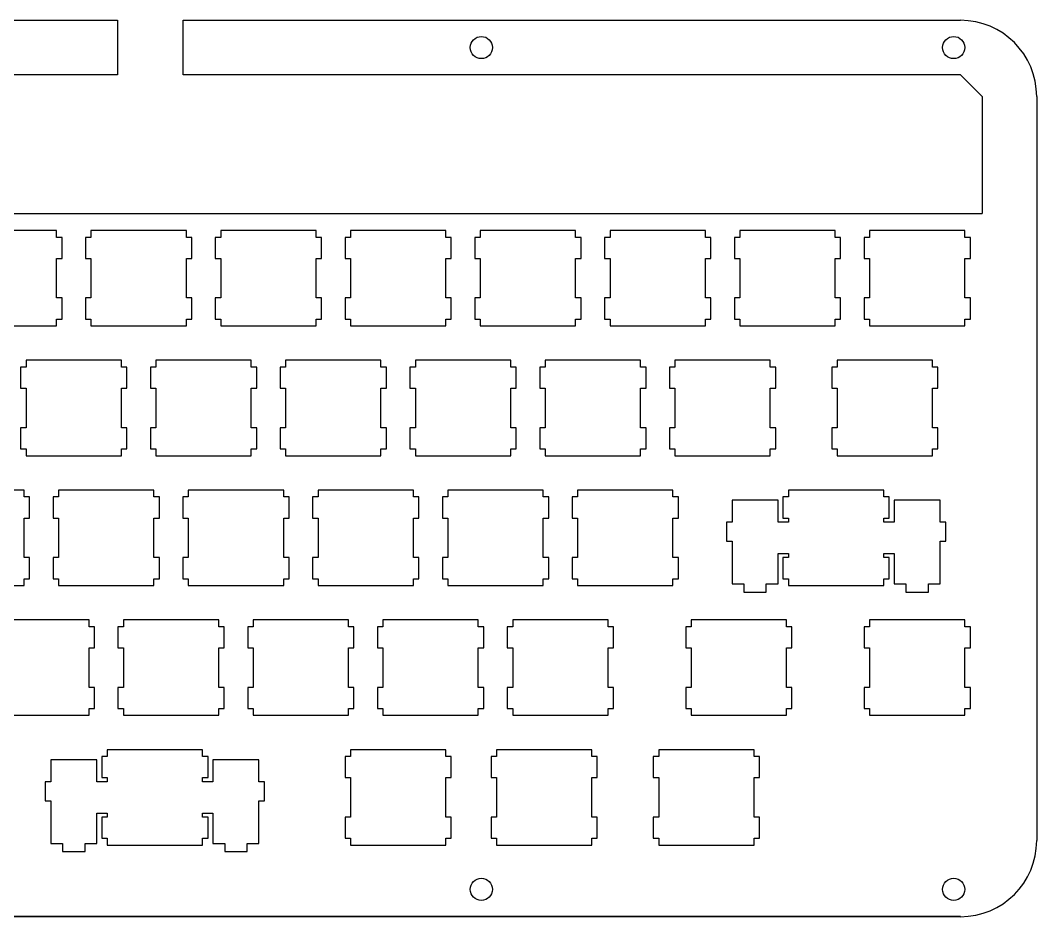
# Model space of a CAD drawing. Header units: millimetres. Extents: x 36 to 338, y -346 to -215.
# Drawn here: x 189 to 338.2, y -346.5 to -214.9 of the extents above; entities that cross this region are included whole.
import ezdxf

# ---------------------------------------------------------------- set-up
doc = ezdxf.new("R2010")
doc.units = ezdxf.units.MM
doc.header["$MEASUREMENT"] = 0

msp = doc.modelspace()

# ---------------------------------------------------------------- linework, layer by layer
at = {"linetype": 'Continuous'}
for p, q in [((47.62, -214.89), (203.27, -214.89)), ((203.27, -214.89), (203.27, -222.89)), ((212.89, -222.89), (212.89, -214.89)), ((212.89, -214.89), (327.02, -214.89)), ((203.27, -222.89), (47.62, -222.89)), ((327.02, -222.89), (212.89, -222.89)), ((327.02, -222.89), (212.89, -222.89)), ((327.02, -222.89), (330.2, -226.07)), ((330.2, -226.07), (327.02, -222.89)), ((338.2, -226.07), (338.2, -335.29)), ((338.2, -226.07), (338.2, -335.29)), ((47.62, -346.46), (327.02, -346.46)), ((327.02, -346.46), (47.62, -346.46))]:
    msp.add_line(p, q, dxfattribs=at)
for q in [(330.2, -226.07), (330.2, -243.23)]:
    msp.add_line((330.2, -226.07), q)
at = {"color": 0}
for p, q in [((44.45, -243.23), (330.2, -243.23)), ((194.32, -245.75), (180.32, -245.75)), ((194.32, -246.75), (194.32, -245.75)), ((199.37, -245.75), (199.37, -246.75)), ((213.37, -245.75), (199.37, -245.75)), ((213.37, -246.75), (213.37, -245.75)), ((218.42, -245.75), (218.42, -246.75)), ((232.42, -245.75), (218.42, -245.75)), ((232.42, -246.75), (232.42, -245.75)), ((237.47, -245.75), (237.47, -246.75)), ((251.47, -245.75), (237.47, -245.75)), ((251.47, -246.75), (251.47, -245.75)), ((256.52, -245.75), (256.52, -246.75)), ((270.52, -245.75), (256.52, -245.75)), ((270.52, -246.75), (270.52, -245.75)), ((275.57, -245.75), (275.57, -246.75)), ((289.57, -245.75), (275.57, -245.75)), ((289.57, -246.75), (289.57, -245.75)), ((294.62, -245.75), (294.62, -246.75)), ((308.62, -245.75), (294.62, -245.75)), ((308.62, -246.75), (308.62, -245.75)), ((313.67, -245.75), (313.67, -246.75)), ((327.67, -245.75), (313.67, -245.75)), ((327.67, -246.75), (327.67, -245.75)), ((195.12, -246.75), (194.32, -246.75)), ((195.12, -249.85), (195.12, -246.75)), ((199.37, -246.75), (198.57, -246.75)), ((198.57, -246.75), (198.57, -249.85)), ((214.17, -246.75), (213.37, -246.75)), ((214.17, -249.85), (214.17, -246.75)), ((218.42, -246.75), (217.62, -246.75)), ((217.62, -246.75), (217.62, -249.85)), ((233.22, -246.75), (232.42, -246.75)), ((233.22, -249.85), (233.22, -246.75)), ((237.47, -246.75), (236.67, -246.75)), ((236.67, -246.75), (236.67, -249.85)), ((252.27, -246.75), (251.47, -246.75)), ((252.27, -249.85), (252.27, -246.75)), ((256.52, -246.75), (255.72, -246.75)), ((255.72, -246.75), (255.72, -249.85)), ((271.32, -246.75), (270.52, -246.75)), ((271.32, -249.85), (271.32, -246.75)), ((275.57, -246.75), (274.77, -246.75)), ((274.77, -246.75), (274.77, -249.85)), ((290.37, -246.75), (289.57, -246.75)), ((290.37, -249.85), (290.37, -246.75)), ((294.62, -246.75), (293.82, -246.75)), ((293.82, -246.75), (293.82, -249.85)), ((309.42, -246.75), (308.62, -246.75)), ((309.42, -249.85), (309.42, -246.75)), ((313.67, -246.75), (312.87, -246.75)), ((312.87, -246.75), (312.87, -249.85)), ((328.47, -246.75), (327.67, -246.75)), ((328.47, -249.85), (328.47, -246.75)), ((194.32, -255.65), (194.32, -249.85)), ((194.32, -249.85), (195.12, -249.85)), ((198.57, -249.85), (199.37, -249.85)), ((199.37, -249.85), (199.37, -255.65)), ((213.37, -255.65), (213.37, -249.85)), ((213.37, -249.85), (214.17, -249.85)), ((217.62, -249.85), (218.42, -249.85)), ((218.42, -249.85), (218.42, -255.65)), ((232.42, -255.65), (232.42, -249.85)), ((232.42, -249.85), (233.22, -249.85)), ((236.67, -249.85), (237.47, -249.85)), ((237.47, -249.85), (237.47, -255.65)), ((251.47, -255.65), (251.47, -249.85)), ((251.47, -249.85), (252.27, -249.85)), ((255.72, -249.85), (256.52, -249.85)), ((256.52, -249.85), (256.52, -255.65)), ((270.52, -255.65), (270.52, -249.85)), ((270.52, -249.85), (271.32, -249.85)), ((274.77, -249.85), (275.57, -249.85)), ((275.57, -249.85), (275.57, -255.65)), ((289.57, -255.65), (289.57, -249.85)), ((289.57, -249.85), (290.37, -249.85)), ((293.82, -249.85), (294.62, -249.85)), ((294.62, -249.85), (294.62, -255.65)), ((308.62, -255.65), (308.62, -249.85)), ((308.62, -249.85), (309.42, -249.85)), ((312.87, -249.85), (313.67, -249.85)), ((313.67, -249.85), (313.67, -255.65)), ((327.67, -255.65), (327.67, -249.85)), ((327.67, -249.85), (328.47, -249.85)), ((195.12, -255.65), (194.32, -255.65)), ((195.12, -258.75), (195.12, -255.65)), ((199.37, -255.65), (198.57, -255.65)), ((198.57, -255.65), (198.57, -258.75)), ((214.17, -255.65), (213.37, -255.65)), ((214.17, -258.75), (214.17, -255.65)), ((218.42, -255.65), (217.62, -255.65)), ((217.62, -255.65), (217.62, -258.75)), ((233.22, -255.65), (232.42, -255.65)), ((233.22, -258.75), (233.22, -255.65)), ((237.47, -255.65), (236.67, -255.65)), ((236.67, -255.65), (236.67, -258.75)), ((252.27, -255.65), (251.47, -255.65)), ((252.27, -258.75), (252.27, -255.65)), ((256.52, -255.65), (255.72, -255.65)), ((255.72, -255.65), (255.72, -258.75)), ((271.32, -255.65), (270.52, -255.65)), ((271.32, -258.75), (271.32, -255.65)), ((275.57, -255.65), (274.77, -255.65)), ((274.77, -255.65), (274.77, -258.75)), ((290.37, -255.65), (289.57, -255.65)), ((290.37, -258.75), (290.37, -255.65)), ((294.62, -255.65), (293.82, -255.65)), ((293.82, -255.65), (293.82, -258.75)), ((309.42, -255.65), (308.62, -255.65)), ((309.42, -258.75), (309.42, -255.65)), ((313.67, -255.65), (312.87, -255.65)), ((312.87, -255.65), (312.87, -258.75)), ((328.47, -255.65), (327.67, -255.65)), ((328.47, -258.75), (328.47, -255.65)), ((194.32, -259.75), (194.32, -258.75)), ((194.32, -258.75), (195.12, -258.75)), ((198.57, -258.75), (199.37, -258.75)), ((199.37, -258.75), (199.37, -259.75)), ((213.37, -259.75), (213.37, -258.75)), ((213.37, -258.75), (214.17, -258.75)), ((217.62, -258.75), (218.42, -258.75)), ((218.42, -258.75), (218.42, -259.75)), ((232.42, -259.75), (232.42, -258.75)), ((232.42, -258.75), (233.22, -258.75)), ((236.67, -258.75), (237.47, -258.75)), ((237.47, -258.75), (237.47, -259.75)), ((251.47, -259.75), (251.47, -258.75)), ((251.47, -258.75), (252.27, -258.75)), ((255.72, -258.75), (256.52, -258.75)), ((256.52, -258.75), (256.52, -259.75)), ((270.52, -259.75), (270.52, -258.75)), ((270.52, -258.75), (271.32, -258.75)), ((274.77, -258.75), (275.57, -258.75)), ((275.57, -258.75), (275.57, -259.75)), ((289.57, -259.75), (289.57, -258.75)), ((289.57, -258.75), (290.37, -258.75)), ((293.82, -258.75), (294.62, -258.75)), ((294.62, -258.75), (294.62, -259.75)), ((308.62, -259.75), (308.62, -258.75)), ((308.62, -258.75), (309.42, -258.75)), ((312.87, -258.75), (313.67, -258.75)), ((313.67, -258.75), (313.67, -259.75)), ((327.67, -259.75), (327.67, -258.75)), ((327.67, -258.75), (328.47, -258.75)), ((180.32, -259.75), (194.32, -259.75)), ((199.37, -259.75), (213.37, -259.75)), ((218.42, -259.75), (232.42, -259.75)), ((237.47, -259.75), (251.47, -259.75)), ((256.52, -259.75), (270.52, -259.75)), ((275.57, -259.75), (289.57, -259.75)), ((294.62, -259.75), (308.62, -259.75)), ((313.67, -259.75), (327.67, -259.75)), ((189.85, -264.8), (189.85, -265.8)), ((203.84, -264.8), (189.85, -264.8)), ((203.84, -265.8), (203.84, -264.8)), ((208.9, -264.8), (208.9, -265.8)), ((222.89, -264.8), (208.9, -264.8)), ((222.89, -265.8), (222.89, -264.8)), ((227.95, -264.8), (227.95, -265.8)), ((241.94, -264.8), (227.95, -264.8)), ((241.94, -265.8), (241.94, -264.8)), ((247, -264.8), (247, -265.8)), ((260.99, -264.8), (247, -264.8)), ((260.99, -265.8), (260.99, -264.8)), ((266.05, -264.8), (266.05, -265.8)), ((280.04, -264.8), (266.05, -264.8)), ((280.04, -265.8), (280.04, -264.8)), ((285.1, -264.8), (285.1, -265.8)), ((299.09, -264.8), (285.1, -264.8)), ((299.09, -265.8), (299.09, -264.8)), ((308.91, -264.8), (308.91, -265.8)), ((322.91, -264.8), (308.91, -264.8)), ((322.91, -265.8), (322.91, -264.8)), ((189.85, -265.8), (189.04, -265.8)), ((189.04, -265.8), (189.04, -268.9)), ((204.65, -265.8), (203.84, -265.8)), ((204.65, -268.9), (204.65, -265.8)), ((208.9, -265.8), (208.09, -265.8)), ((208.09, -265.8), (208.09, -268.9)), ((223.7, -265.8), (222.89, -265.8)), ((223.7, -268.9), (223.7, -265.8)), ((227.95, -265.8), (227.14, -265.8)), ((227.14, -265.8), (227.14, -268.9)), ((242.75, -265.8), (241.94, -265.8)), ((242.75, -268.9), (242.75, -265.8)), ((247, -265.8), (246.19, -265.8)), ((246.19, -265.8), (246.19, -268.9)), ((261.8, -265.8), (260.99, -265.8)), ((261.8, -268.9), (261.8, -265.8)), ((266.05, -265.8), (265.24, -265.8)), ((265.24, -265.8), (265.24, -268.9)), ((280.85, -265.8), (280.04, -265.8)), ((280.85, -268.9), (280.85, -265.8)), ((285.1, -265.8), (284.29, -265.8)), ((284.29, -265.8), (284.29, -268.9)), ((299.9, -265.8), (299.09, -265.8)), ((299.9, -268.9), (299.9, -265.8)), ((308.91, -265.8), (308.11, -265.8)), ((308.11, -265.8), (308.11, -268.9)), ((323.71, -265.8), (322.91, -265.8)), ((323.71, -268.9), (323.71, -265.8)), ((189.04, -268.9), (189.85, -268.9)), ((189.85, -268.9), (189.85, -274.7)), ((203.84, -274.7), (203.84, -268.9)), ((203.84, -268.9), (204.65, -268.9)), ((208.09, -268.9), (208.9, -268.9)), ((208.9, -268.9), (208.9, -274.7)), ((222.89, -274.7), (222.89, -268.9)), ((222.89, -268.9), (223.7, -268.9)), ((227.14, -268.9), (227.95, -268.9)), ((227.95, -268.9), (227.95, -274.7)), ((241.94, -274.7), (241.94, -268.9)), ((241.94, -268.9), (242.75, -268.9)), ((246.19, -268.9), (247, -268.9)), ((247, -268.9), (247, -274.7)), ((260.99, -274.7), (260.99, -268.9)), ((260.99, -268.9), (261.8, -268.9)), ((265.24, -268.9), (266.05, -268.9)), ((266.05, -268.9), (266.05, -274.7)), ((280.04, -274.7), (280.04, -268.9)), ((280.04, -268.9), (280.85, -268.9)), ((284.29, -268.9), (285.1, -268.9)), ((285.1, -268.9), (285.1, -274.7)), ((299.09, -274.7), (299.09, -268.9)), ((299.09, -268.9), (299.9, -268.9)), ((308.11, -268.9), (308.91, -268.9)), ((308.91, -268.9), (308.91, -274.7)), ((322.91, -274.7), (322.91, -268.9)), ((322.91, -268.9), (323.71, -268.9)), ((189.85, -274.7), (189.04, -274.7)), ((189.04, -274.7), (189.04, -277.8)), ((204.65, -274.7), (203.84, -274.7)), ((204.65, -277.8), (204.65, -274.7)), ((208.9, -274.7), (208.09, -274.7)), ((208.09, -274.7), (208.09, -277.8)), ((223.7, -274.7), (222.89, -274.7)), ((223.7, -277.8), (223.7, -274.7)), ((227.95, -274.7), (227.14, -274.7)), ((227.14, -274.7), (227.14, -277.8)), ((242.75, -274.7), (241.94, -274.7)), ((242.75, -277.8), (242.75, -274.7)), ((247, -274.7), (246.19, -274.7)), ((246.19, -274.7), (246.19, -277.8)), ((261.8, -274.7), (260.99, -274.7)), ((261.8, -277.8), (261.8, -274.7)), ((266.05, -274.7), (265.24, -274.7)), ((265.24, -274.7), (265.24, -277.8)), ((280.85, -274.7), (280.04, -274.7)), ((280.85, -277.8), (280.85, -274.7)), ((285.1, -274.7), (284.29, -274.7)), ((284.29, -274.7), (284.29, -277.8)), ((299.9, -274.7), (299.09, -274.7)), ((299.9, -277.8), (299.9, -274.7)), ((308.91, -274.7), (308.11, -274.7)), ((308.11, -274.7), (308.11, -277.8)), ((323.71, -274.7), (322.91, -274.7)), ((323.71, -277.8), (323.71, -274.7)), ((189.04, -277.8), (189.85, -277.8)), ((189.85, -277.8), (189.85, -278.8)), ((189.85, -278.8), (203.84, -278.8)), ((203.84, -278.8), (203.84, -277.8)), ((203.84, -277.8), (204.65, -277.8)), ((208.09, -277.8), (208.9, -277.8)), ((208.9, -277.8), (208.9, -278.8)), ((208.9, -278.8), (222.89, -278.8)), ((222.89, -278.8), (222.89, -277.8)), ((222.89, -277.8), (223.7, -277.8)), ((227.14, -277.8), (227.95, -277.8)), ((227.95, -277.8), (227.95, -278.8)), ((227.95, -278.8), (241.94, -278.8)), ((241.94, -278.8), (241.94, -277.8)), ((241.94, -277.8), (242.75, -277.8)), ((246.19, -277.8), (247, -277.8)), ((247, -277.8), (247, -278.8)), ((247, -278.8), (260.99, -278.8)), ((260.99, -278.8), (260.99, -277.8)), ((260.99, -277.8), (261.8, -277.8)), ((265.24, -277.8), (266.05, -277.8)), ((266.05, -277.8), (266.05, -278.8)), ((266.05, -278.8), (280.04, -278.8)), ((280.04, -278.8), (280.04, -277.8)), ((280.04, -277.8), (280.85, -277.8)), ((284.29, -277.8), (285.1, -277.8)), ((285.1, -277.8), (285.1, -278.8)), ((285.1, -278.8), (299.09, -278.8)), ((299.09, -278.8), (299.09, -277.8)), ((299.09, -277.8), (299.9, -277.8)), ((308.11, -277.8), (308.91, -277.8)), ((308.91, -277.8), (308.91, -278.8)), ((308.91, -278.8), (322.91, -278.8)), ((322.91, -278.8), (322.91, -277.8)), ((322.91, -277.8), (323.71, -277.8)), ((189.56, -283.85), (175.56, -283.85)), ((189.56, -284.85), (189.56, -283.85)), ((190.36, -284.85), (189.56, -284.85)), ((190.36, -287.95), (190.36, -284.85)), ((194.61, -284.85), (193.81, -284.85)), ((193.81, -284.85), (193.81, -287.95)), ((194.61, -283.85), (194.61, -284.85)), ((208.61, -283.85), (194.61, -283.85)), ((208.61, -284.85), (208.61, -283.85)), ((209.41, -284.85), (208.61, -284.85)), ((209.41, -287.95), (209.41, -284.85)), ((213.66, -284.85), (212.86, -284.85)), ((212.86, -284.85), (212.86, -287.95)), ((213.66, -283.85), (213.66, -284.85)), ((227.66, -283.85), (213.66, -283.85)), ((227.66, -284.85), (227.66, -283.85)), ((228.46, -284.85), (227.66, -284.85)), ((228.46, -287.95), (228.46, -284.85)), ((232.71, -284.85), (231.91, -284.85)), ((231.91, -284.85), (231.91, -287.95)), ((232.71, -283.85), (232.71, -284.85)), ((246.71, -283.85), (232.71, -283.85)), ((246.71, -284.85), (246.71, -283.85)), ((247.51, -284.85), (246.71, -284.85)), ((247.51, -287.95), (247.51, -284.85)), ((251.76, -284.85), (250.96, -284.85)), ((250.96, -284.85), (250.96, -287.95)), ((251.76, -283.85), (251.76, -284.85)), ((265.76, -283.85), (251.76, -283.85)), ((265.76, -284.85), (265.76, -283.85)), ((266.56, -284.85), (265.76, -284.85)), ((266.56, -287.95), (266.56, -284.85)), ((270.81, -284.85), (270.01, -284.85)), ((270.01, -284.85), (270.01, -287.95)), ((270.81, -283.85), (270.81, -284.85)), ((284.81, -283.85), (270.81, -283.85)), ((284.81, -284.85), (284.81, -283.85)), ((285.61, -284.85), (284.81, -284.85)), ((285.61, -287.95), (285.61, -284.85)), ((301.76, -284.85), (300.96, -284.85)), ((300.96, -284.85), (300.96, -287.95)), ((301.76, -283.85), (301.76, -284.85)), ((315.76, -283.85), (301.76, -283.85)), ((315.76, -284.85), (315.76, -283.85)), ((316.56, -284.85), (315.76, -284.85)), ((316.56, -287.95), (316.56, -284.85)), ((300.24, -285.32), (293.49, -285.32)), ((293.49, -285.32), (293.49, -288.55)), ((300.24, -288.55), (300.24, -285.32)), ((324.04, -285.32), (317.29, -285.32)), ((317.29, -285.32), (317.29, -288.55)), ((324.04, -288.55), (324.04, -285.32)), ((189.56, -293.75), (189.56, -287.95)), ((189.56, -287.95), (190.36, -287.95)), ((193.81, -287.95), (194.61, -287.95)), ((194.61, -287.95), (194.61, -293.75)), ((208.61, -293.75), (208.61, -287.95)), ((208.61, -287.95), (209.41, -287.95)), ((212.86, -287.95), (213.66, -287.95)), ((213.66, -287.95), (213.66, -293.75)), ((227.66, -293.75), (227.66, -287.95)), ((227.66, -287.95), (228.46, -287.95)), ((231.91, -287.95), (232.71, -287.95)), ((232.71, -287.95), (232.71, -293.75)), ((246.71, -293.75), (246.71, -287.95)), ((246.71, -287.95), (247.51, -287.95)), ((250.96, -287.95), (251.76, -287.95)), ((251.76, -287.95), (251.76, -293.75)), ((265.76, -293.75), (265.76, -287.95)), ((265.76, -287.95), (266.56, -287.95)), ((270.01, -287.95), (270.81, -287.95)), ((270.81, -287.95), (270.81, -293.75)), ((284.81, -293.75), (284.81, -287.95)), ((284.81, -287.95), (285.61, -287.95)), ((300.96, -287.95), (301.76, -287.95)), ((301.76, -287.95), (301.76, -288.55)), ((315.76, -288.55), (315.76, -287.95)), ((315.76, -287.95), (316.56, -287.95)), ((293.49, -288.55), (292.66, -288.55)), ((292.66, -288.55), (292.66, -291.35)), ((301.76, -288.55), (300.24, -288.55)), ((317.29, -288.55), (315.76, -288.55)), ((324.86, -288.55), (324.04, -288.55)), ((324.86, -291.35), (324.86, -288.55)), ((292.66, -291.35), (293.49, -291.35)), ((293.49, -291.35), (293.49, -297.62)), ((324.04, -297.62), (324.04, -291.35)), ((324.04, -291.35), (324.86, -291.35)), ((190.36, -293.75), (189.56, -293.75)), ((190.36, -296.85), (190.36, -293.75)), ((194.61, -293.75), (193.81, -293.75)), ((193.81, -293.75), (193.81, -296.85)), ((209.41, -293.75), (208.61, -293.75)), ((209.41, -296.85), (209.41, -293.75)), ((213.66, -293.75), (212.86, -293.75)), ((212.86, -293.75), (212.86, -296.85)), ((228.46, -293.75), (227.66, -293.75)), ((228.46, -296.85), (228.46, -293.75)), ((232.71, -293.75), (231.91, -293.75)), ((231.91, -293.75), (231.91, -296.85)), ((247.51, -293.75), (246.71, -293.75)), ((247.51, -296.85), (247.51, -293.75)), ((251.76, -293.75), (250.96, -293.75)), ((250.96, -293.75), (250.96, -296.85)), ((266.56, -293.75), (265.76, -293.75)), ((266.56, -296.85), (266.56, -293.75)), ((270.81, -293.75), (270.01, -293.75)), ((270.01, -293.75), (270.01, -296.85)), ((285.61, -293.75), (284.81, -293.75)), ((285.61, -296.85), (285.61, -293.75)), ((300.24, -297.62), (300.24, -293.15)), ((300.24, -293.15), (301.76, -293.15)), ((301.76, -293.75), (300.96, -293.75)), ((300.96, -293.75), (300.96, -296.85)), ((301.76, -293.15), (301.76, -293.75)), ((315.76, -293.75), (315.76, -293.15)), ((315.76, -293.15), (317.29, -293.15)), ((316.56, -293.75), (315.76, -293.75)), ((316.56, -296.85), (316.56, -293.75)), ((317.29, -293.15), (317.29, -297.62)), ((189.56, -297.85), (189.56, -296.85)), ((189.56, -296.85), (190.36, -296.85)), ((193.81, -296.85), (194.61, -296.85)), ((194.61, -296.85), (194.61, -297.85)), ((208.61, -297.85), (208.61, -296.85)), ((208.61, -296.85), (209.41, -296.85)), ((212.86, -296.85), (213.66, -296.85)), ((213.66, -296.85), (213.66, -297.85)), ((227.66, -297.85), (227.66, -296.85)), ((227.66, -296.85), (228.46, -296.85)), ((231.91, -296.85), (232.71, -296.85)), ((232.71, -296.85), (232.71, -297.85)), ((246.71, -297.85), (246.71, -296.85)), ((246.71, -296.85), (247.51, -296.85)), ((250.96, -296.85), (251.76, -296.85)), ((251.76, -296.85), (251.76, -297.85)), ((265.76, -297.85), (265.76, -296.85)), ((265.76, -296.85), (266.56, -296.85)), ((270.01, -296.85), (270.81, -296.85)), ((270.81, -296.85), (270.81, -297.85)), ((284.81, -297.85), (284.81, -296.85)), ((284.81, -296.85), (285.61, -296.85)), ((300.96, -296.85), (301.76, -296.85)), ((301.76, -296.85), (301.76, -297.85)), ((315.76, -297.85), (315.76, -296.85)), ((315.76, -296.85), (316.56, -296.85)), ((175.56, -297.85), (189.56, -297.85)), ((194.61, -297.85), (208.61, -297.85)), ((213.66, -297.85), (227.66, -297.85)), ((232.71, -297.85), (246.71, -297.85)), ((251.76, -297.85), (265.76, -297.85)), ((270.81, -297.85), (284.81, -297.85)), ((293.49, -297.62), (295.21, -297.62)), ((295.21, -297.62), (295.21, -298.82)), ((298.51, -298.82), (298.51, -297.62)), ((298.51, -297.62), (300.24, -297.62)), ((301.76, -297.85), (315.76, -297.85)), ((317.29, -297.62), (319.01, -297.62)), ((319.01, -297.62), (319.01, -298.82)), ((322.31, -298.82), (322.31, -297.62)), ((322.31, -297.62), (324.04, -297.62)), ((295.21, -298.82), (298.51, -298.82)), ((319.01, -298.82), (322.31, -298.82)), ((199.08, -302.9), (185.08, -302.9)), ((199.08, -303.9), (199.08, -302.9)), ((199.88, -303.9), (199.08, -303.9)), ((199.88, -307), (199.88, -303.9)), ((204.13, -303.9), (203.33, -303.9)), ((203.33, -303.9), (203.33, -307)), ((204.13, -302.9), (204.13, -303.9)), ((218.13, -302.9), (204.13, -302.9)), ((218.13, -303.9), (218.13, -302.9)), ((218.93, -303.9), (218.13, -303.9)), ((218.93, -307), (218.93, -303.9)), ((223.18, -303.9), (222.38, -303.9)), ((222.38, -303.9), (222.38, -307)), ((223.18, -302.9), (223.18, -303.9)), ((237.18, -302.9), (223.18, -302.9)), ((237.18, -303.9), (237.18, -302.9)), ((237.98, -303.9), (237.18, -303.9)), ((237.98, -307), (237.98, -303.9)), ((242.23, -303.9), (241.43, -303.9)), ((241.43, -303.9), (241.43, -307)), ((242.23, -302.9), (242.23, -303.9)), ((256.23, -302.9), (242.23, -302.9)), ((256.23, -303.9), (256.23, -302.9)), ((257.03, -303.9), (256.23, -303.9)), ((257.03, -307), (257.03, -303.9)), ((261.28, -303.9), (260.48, -303.9)), ((260.48, -303.9), (260.48, -307)), ((261.28, -302.9), (261.28, -303.9)), ((275.28, -302.9), (261.28, -302.9)), ((275.28, -303.9), (275.28, -302.9)), ((276.08, -303.9), (275.28, -303.9)), ((276.08, -307), (276.08, -303.9)), ((287.48, -303.9), (286.68, -303.9)), ((286.68, -303.9), (286.68, -307)), ((287.48, -302.9), (287.48, -303.9)), ((301.48, -302.9), (287.48, -302.9)), ((301.48, -303.9), (301.48, -302.9)), ((302.28, -303.9), (301.48, -303.9)), ((302.28, -307), (302.28, -303.9)), ((313.67, -303.9), (312.87, -303.9)), ((312.87, -303.9), (312.87, -307)), ((313.67, -302.9), (313.67, -303.9)), ((327.67, -302.9), (313.67, -302.9)), ((327.67, -303.9), (327.67, -302.9)), ((328.47, -303.9), (327.67, -303.9)), ((328.47, -307), (328.47, -303.9)), ((199.08, -312.8), (199.08, -307)), ((199.08, -307), (199.88, -307)), ((203.33, -307), (204.13, -307)), ((204.13, -307), (204.13, -312.8)), ((218.13, -312.8), (218.13, -307)), ((218.13, -307), (218.93, -307)), ((222.38, -307), (223.18, -307)), ((223.18, -307), (223.18, -312.8)), ((237.18, -312.8), (237.18, -307)), ((237.18, -307), (237.98, -307)), ((241.43, -307), (242.23, -307)), ((242.23, -307), (242.23, -312.8)), ((256.23, -312.8), (256.23, -307)), ((256.23, -307), (257.03, -307)), ((260.48, -307), (261.28, -307)), ((261.28, -307), (261.28, -312.8)), ((275.28, -312.8), (275.28, -307)), ((275.28, -307), (276.08, -307)), ((286.68, -307), (287.48, -307)), ((287.48, -307), (287.48, -312.8)), ((301.48, -312.8), (301.48, -307)), ((301.48, -307), (302.28, -307)), ((312.87, -307), (313.67, -307)), ((313.67, -307), (313.67, -312.8)), ((327.67, -312.8), (327.67, -307)), ((327.67, -307), (328.47, -307)), ((199.88, -312.8), (199.08, -312.8)), ((199.88, -315.9), (199.88, -312.8)), ((204.13, -312.8), (203.33, -312.8)), ((203.33, -312.8), (203.33, -315.9)), ((218.93, -312.8), (218.13, -312.8)), ((218.93, -315.9), (218.93, -312.8)), ((223.18, -312.8), (222.38, -312.8)), ((222.38, -312.8), (222.38, -315.9)), ((237.98, -312.8), (237.18, -312.8)), ((237.98, -315.9), (237.98, -312.8)), ((242.23, -312.8), (241.43, -312.8)), ((241.43, -312.8), (241.43, -315.9)), ((257.03, -312.8), (256.23, -312.8)), ((257.03, -315.9), (257.03, -312.8)), ((261.28, -312.8), (260.48, -312.8)), ((260.48, -312.8), (260.48, -315.9)), ((276.08, -312.8), (275.28, -312.8)), ((276.08, -315.9), (276.08, -312.8)), ((287.48, -312.8), (286.68, -312.8)), ((286.68, -312.8), (286.68, -315.9)), ((302.28, -312.8), (301.48, -312.8)), ((302.28, -315.9), (302.28, -312.8)), ((313.67, -312.8), (312.87, -312.8)), ((312.87, -312.8), (312.87, -315.9)), ((328.47, -312.8), (327.67, -312.8)), ((328.47, -315.9), (328.47, -312.8)), ((199.08, -316.9), (199.08, -315.9)), ((199.08, -315.9), (199.88, -315.9)), ((203.33, -315.9), (204.13, -315.9)), ((204.13, -315.9), (204.13, -316.9)), ((218.13, -316.9), (218.13, -315.9)), ((218.13, -315.9), (218.93, -315.9)), ((222.38, -315.9), (223.18, -315.9)), ((223.18, -315.9), (223.18, -316.9)), ((237.18, -316.9), (237.18, -315.9)), ((237.18, -315.9), (237.98, -315.9)), ((241.43, -315.9), (242.23, -315.9)), ((242.23, -315.9), (242.23, -316.9)), ((256.23, -316.9), (256.23, -315.9)), ((256.23, -315.9), (257.03, -315.9)), ((260.48, -315.9), (261.28, -315.9)), ((261.28, -315.9), (261.28, -316.9)), ((275.28, -316.9), (275.28, -315.9)), ((275.28, -315.9), (276.08, -315.9)), ((286.68, -315.9), (287.48, -315.9)), ((287.48, -315.9), (287.48, -316.9)), ((301.48, -316.9), (301.48, -315.9)), ((301.48, -315.9), (302.28, -315.9)), ((312.87, -315.9), (313.67, -315.9)), ((313.67, -315.9), (313.67, -316.9)), ((327.67, -316.9), (327.67, -315.9)), ((327.67, -315.9), (328.47, -315.9)), ((185.08, -316.9), (199.08, -316.9)), ((204.13, -316.9), (218.13, -316.9)), ((223.18, -316.9), (237.18, -316.9)), ((242.23, -316.9), (256.23, -316.9)), ((261.28, -316.9), (275.28, -316.9)), ((287.48, -316.9), (301.48, -316.9)), ((313.67, -316.9), (327.67, -316.9)), ((201.75, -321.95), (201.75, -322.95)), ((215.75, -321.95), (201.75, -321.95)), ((215.75, -322.95), (215.75, -321.95)), ((237.47, -321.95), (237.47, -322.95)), ((251.47, -321.95), (237.47, -321.95)), ((251.47, -322.95), (251.47, -321.95)), ((258.9, -321.95), (258.9, -322.95)), ((272.9, -321.95), (258.9, -321.95)), ((272.9, -322.95), (272.9, -321.95)), ((282.71, -321.95), (282.71, -322.95)), ((296.71, -321.95), (282.71, -321.95)), ((296.71, -322.95), (296.71, -321.95)), ((200.23, -323.42), (193.48, -323.42)), ((193.48, -323.42), (193.48, -326.65)), ((200.23, -326.65), (200.23, -323.42)), ((201.75, -322.95), (200.95, -322.95)), ((200.95, -322.95), (200.95, -326.05)), ((216.55, -322.95), (215.75, -322.95)), ((216.55, -326.05), (216.55, -322.95)), ((224.03, -323.42), (217.28, -323.42)), ((217.28, -323.42), (217.28, -326.65)), ((224.03, -326.65), (224.03, -323.42)), ((237.47, -322.95), (236.67, -322.95)), ((236.67, -322.95), (236.67, -326.05)), ((252.27, -322.95), (251.47, -322.95)), ((252.27, -326.05), (252.27, -322.95)), ((258.9, -322.95), (258.1, -322.95)), ((258.1, -322.95), (258.1, -326.05)), ((273.7, -322.95), (272.9, -322.95)), ((273.7, -326.05), (273.7, -322.95)), ((282.71, -322.95), (281.91, -322.95)), ((281.91, -322.95), (281.91, -326.05)), ((297.51, -322.95), (296.71, -322.95)), ((297.51, -326.05), (297.51, -322.95)), ((193.48, -326.65), (192.65, -326.65)), ((192.65, -326.65), (192.65, -329.45)), ((201.75, -326.65), (200.23, -326.65)), ((200.95, -326.05), (201.75, -326.05)), ((201.75, -326.05), (201.75, -326.65)), ((215.75, -326.65), (215.75, -326.05)), ((215.75, -326.05), (216.55, -326.05)), ((217.28, -326.65), (215.75, -326.65)), ((224.85, -326.65), (224.03, -326.65)), ((224.85, -329.45), (224.85, -326.65)), ((236.67, -326.05), (237.47, -326.05)), ((237.47, -326.05), (237.47, -331.85)), ((251.47, -331.85), (251.47, -326.05)), ((251.47, -326.05), (252.27, -326.05)), ((258.1, -326.05), (258.9, -326.05)), ((258.9, -326.05), (258.9, -331.85)), ((272.9, -331.85), (272.9, -326.05)), ((272.9, -326.05), (273.7, -326.05)), ((281.91, -326.05), (282.71, -326.05)), ((282.71, -326.05), (282.71, -331.85)), ((296.71, -331.85), (296.71, -326.05)), ((296.71, -326.05), (297.51, -326.05)), ((192.65, -329.45), (193.48, -329.45)), ((193.48, -329.45), (193.48, -335.72)), ((224.03, -335.72), (224.03, -329.45)), ((224.03, -329.45), (224.85, -329.45)), ((200.23, -335.72), (200.23, -331.25)), ((200.23, -331.25), (201.75, -331.25)), ((201.75, -331.85), (200.95, -331.85)), ((200.95, -331.85), (200.95, -334.95)), ((201.75, -331.25), (201.75, -331.85)), ((215.75, -331.85), (215.75, -331.25)), ((215.75, -331.25), (217.28, -331.25)), ((216.55, -331.85), (215.75, -331.85)), ((216.55, -334.95), (216.55, -331.85)), ((217.28, -331.25), (217.28, -335.72)), ((237.47, -331.85), (236.67, -331.85)), ((236.67, -331.85), (236.67, -334.95)), ((252.27, -331.85), (251.47, -331.85)), ((252.27, -334.95), (252.27, -331.85)), ((258.9, -331.85), (258.1, -331.85)), ((258.1, -331.85), (258.1, -334.95)), ((273.7, -331.85), (272.9, -331.85)), ((273.7, -334.95), (273.7, -331.85)), ((282.71, -331.85), (281.91, -331.85)), ((281.91, -331.85), (281.91, -334.95)), ((297.51, -331.85), (296.71, -331.85)), ((297.51, -334.95), (297.51, -331.85)), ((200.95, -334.95), (201.75, -334.95)), ((201.75, -334.95), (201.75, -335.95)), ((215.75, -335.95), (215.75, -334.95)), ((215.75, -334.95), (216.55, -334.95)), ((236.67, -334.95), (237.47, -334.95)), ((237.47, -334.95), (237.47, -335.95)), ((251.47, -335.95), (251.47, -334.95)), ((251.47, -334.95), (252.27, -334.95)), ((258.1, -334.95), (258.9, -334.95)), ((258.9, -334.95), (258.9, -335.95)), ((272.9, -335.95), (272.9, -334.95)), ((272.9, -334.95), (273.7, -334.95)), ((281.91, -334.95), (282.71, -334.95)), ((282.71, -334.95), (282.71, -335.95)), ((296.71, -335.95), (296.71, -334.95)), ((296.71, -334.95), (297.51, -334.95)), ((193.48, -335.72), (195.2, -335.72)), ((195.2, -335.72), (195.2, -336.92)), ((195.2, -336.92), (198.5, -336.92)), ((198.5, -336.92), (198.5, -335.72)), ((198.5, -335.72), (200.23, -335.72)), ((201.75, -335.95), (215.75, -335.95)), ((217.28, -335.72), (219, -335.72)), ((219, -335.72), (219, -336.92)), ((219, -336.92), (222.3, -336.92)), ((222.3, -336.92), (222.3, -335.72)), ((222.3, -335.72), (224.03, -335.72)), ((237.47, -335.95), (251.47, -335.95)), ((258.9, -335.95), (272.9, -335.95)), ((282.71, -335.95), (296.71, -335.95))]:
    msp.add_line(p, q, dxfattribs=at)
for centre in [(256.68, -218.89), (326.02, -218.89), (256.68, -342.46), (326.02, -342.46)]:
    msp.add_circle(centre, 1.63)
at = {"linetype": 'Continuous'}
for centre, start, end in [((327.02, -226.07), 0, 90), ((327.02, -335.29), 270, 0)]:
    msp.add_arc(centre, 11.18, start, end, dxfattribs=at)

doc.saveas('drawing.dxf')
